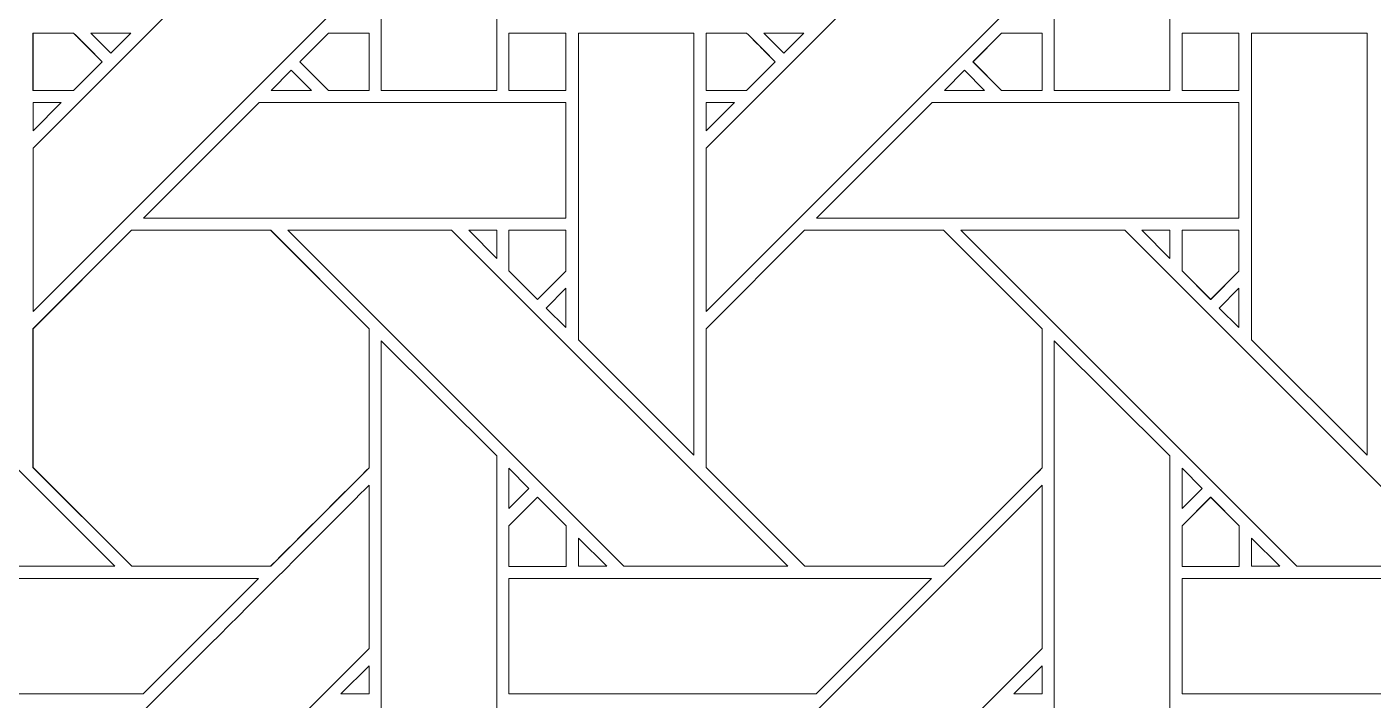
# Model space of a CAD drawing. Header units: inches. Extents: x 2.4 to 22.4, y -0.9 to 19.1.
# Drawn here: x 4.073 to 5.971, y 9.144 to 10.093 of the extents above; entities that cross this region are included whole.
import ezdxf

# ---------------------------------------------------------------- set-up
doc = ezdxf.new("R2010")
doc.units = ezdxf.units.IN
doc.header["$MEASUREMENT"] = 0
doc.layers.add('Design', color=7, linetype='Continuous', lineweight=0)

msp = doc.modelspace()

# ---------------------------------------------------------------- linework, layer by layer
at = {"layer": 'Design'}
for points, knots in [([(12.3829, 19.0948), (6.86, 19.0948), (2.3829, 14.6176), (2.3829, 9.0948), (2.3829, 3.5719), (6.86, -0.9052), (12.3829, -0.9052), (17.9057, -0.9052), (22.3829, 3.5719), (22.3829, 9.0948), (22.3829, 14.6176), (17.9057, 19.0948), (12.3829, 19.0948)], [0, 0, 0, 0, 1, 1, 1, 2, 2, 2, 3, 3, 3, 4, 4, 4, 4]), ([(12.3829, 17.972), (7.4801, 17.972), (3.5056, 13.9975), (3.5056, 9.0948), (3.5056, 4.192), (7.4801, 0.2175), (12.3829, 0.2175), (17.2856, 0.2175), (21.2601, 4.192), (21.2601, 9.0948), (21.2601, 13.9975), (17.2856, 17.972), (12.3829, 17.972)], [0, 0, 0, 0, 1, 1, 1, 2, 2, 2, 3, 3, 3, 4, 4, 4, 4]), ([(4.7354, 10.4368), (4.7354, 10.4368), (4.7354, 10.0031), (4.7354, 10.0031), (4.7354, 10.0031), (4.5727, 10.0031), (4.5727, 10.0031), (4.5727, 10.0031), (4.5727, 10.599), (4.5727, 10.599), (4.5727, 10.599), (4.7354, 10.4368), (4.7354, 10.4368)], [0, 0, 0, 0, 1, 1, 1, 2, 2, 2, 3, 3, 3, 4, 4, 4, 4]), ([(5.6841, 10.4368), (5.6841, 10.4368), (5.6841, 10.0031), (5.6841, 10.0031), (5.6841, 10.0031), (5.5214, 10.0031), (5.5214, 10.0031), (5.5214, 10.0031), (5.5214, 10.599), (5.5214, 10.599), (5.5214, 10.599), (5.6841, 10.4368), (5.6841, 10.4368)], [0, 0, 0, 0, 1, 1, 1, 2, 2, 2, 3, 3, 3, 4, 4, 4, 4]), ([(4.2182, 10.0581), (4.2675, 10.1072), (4.5, 10.3399), (4.5555, 10.3954), (4.5555, 10.3954), (4.5555, 10.1654), (4.5555, 10.1654), (4.5555, 10.1654), (4.0818, 9.6917), (4.0818, 9.6917), (4.0818, 9.6917), (4.0818, 9.9218), (4.0818, 9.9218), (4.0818, 9.9218), (4.2182, 10.0581), (4.2182, 10.0581)], [0, 0, 0, 0, 1, 1, 1, 2, 2, 2, 3, 3, 3, 4, 4, 4, 5, 5, 5, 5]), ([(5.0306, 9.9218), (5.0306, 9.9218), (5.5042, 10.3954), (5.5042, 10.3954), (5.5042, 10.3954), (5.5042, 10.1654), (5.5042, 10.1654), (5.5042, 10.1654), (5.0306, 9.6917), (5.0306, 9.6917), (5.0306, 9.6917), (5.0306, 9.9218), (5.0306, 9.9218)], [0, 0, 0, 0, 1, 1, 1, 2, 2, 2, 3, 3, 3, 4, 4, 4, 4]), ([(4.1388, 10.0839), (4.1439, 10.0788), (4.1747, 10.048), (4.1791, 10.0436), (4.1791, 10.0436), (4.1387, 10.0032), (4.1387, 10.0032), (4.1387, 10.0032), (4.0817, 10.0032), (4.0817, 10.0032), (4.0817, 10.0032), (4.0817, 10.0839), (4.0817, 10.0839), (4.0817, 10.0839), (4.1388, 10.0839), (4.1388, 10.0839)], [0, 0, 0, 0, 1, 1, 1, 2, 2, 2, 3, 3, 3, 4, 4, 4, 5, 5, 5, 5]), ([(4.1793, 10.0436), (4.1793, 10.0436), (4.1388, 10.0031), (4.1388, 10.0031), (4.1388, 10.0031), (4.0818, 10.0031), (4.0818, 10.0031), (4.0818, 10.0031), (4.0818, 10.0839), (4.0818, 10.0839), (4.0818, 10.0839), (4.1389, 10.0839), (4.1389, 10.0839), (4.1442, 10.0787), (4.175, 10.0478), (4.1793, 10.0436)], [0, 0, 0, 0, 1, 1, 1, 2, 2, 2, 3, 3, 3, 4, 4, 4, 5, 5, 5, 5]), ([(4.1633, 10.0839), (4.1633, 10.0839), (4.2197, 10.0839), (4.2197, 10.0839), (4.2197, 10.0839), (4.1915, 10.0557), (4.1915, 10.0557), (4.1915, 10.0557), (4.1633, 10.0839), (4.1633, 10.0839)], [0, 0, 0, 0, 1, 1, 1, 2, 2, 2, 3, 3, 3, 3]), ([(4.5554, 10.084), (4.5554, 10.084), (4.5554, 10.0032), (4.5554, 10.0032), (4.5554, 10.0032), (4.4983, 10.0032), (4.4983, 10.0032), (4.4983, 10.0032), (4.4579, 10.0435), (4.4579, 10.0435), (4.4579, 10.0435), (4.4983, 10.084), (4.4983, 10.084), (4.4983, 10.084), (4.5554, 10.084), (4.5554, 10.084)], [0, 0, 0, 0, 1, 1, 1, 2, 2, 2, 3, 3, 3, 4, 4, 4, 5, 5, 5, 5]), ([(4.4581, 10.0435), (4.4581, 10.0435), (4.4985, 10.0839), (4.4985, 10.0839), (4.4985, 10.0839), (4.5555, 10.0839), (4.5555, 10.0839), (4.5555, 10.0839), (4.5555, 10.0031), (4.5555, 10.0031), (4.5555, 10.0031), (4.4984, 10.0031), (4.4984, 10.0031), (4.4984, 10.0031), (4.4581, 10.0435), (4.4581, 10.0435)], [0, 0, 0, 0, 1, 1, 1, 2, 2, 2, 3, 3, 3, 4, 4, 4, 5, 5, 5, 5]), ([(4.7526, 10.0839), (4.7526, 10.0839), (4.8328, 10.0839), (4.8328, 10.0839), (4.8328, 10.0839), (4.8328, 10.0032), (4.8328, 10.0032), (4.8328, 10.0032), (4.7526, 10.0032), (4.7526, 10.0032), (4.7526, 10.0032), (4.7526, 10.0839), (4.7526, 10.0839)], [0, 0, 0, 0, 1, 1, 1, 2, 2, 2, 3, 3, 3, 4, 4, 4, 4]), ([(4.833, 10.0839), (4.833, 10.0839), (4.833, 10.0031), (4.833, 10.0031), (4.833, 10.0031), (4.7527, 10.0031), (4.7527, 10.0031), (4.7527, 10.0031), (4.7527, 10.0839), (4.7527, 10.0839), (4.7527, 10.0839), (4.833, 10.0839), (4.833, 10.0839)], [0, 0, 0, 0, 1, 1, 1, 2, 2, 2, 3, 3, 3, 4, 4, 4, 4]), ([(5.0134, 10.0839), (5.0134, 10.0839), (5.0134, 9.4888), (5.0134, 9.4888), (5.0134, 9.4888), (4.8505, 9.6517), (4.8505, 9.6517), (4.8505, 9.6517), (4.8505, 10.0839), (4.8505, 10.0839), (4.8505, 10.0839), (5.0134, 10.0839), (5.0134, 10.0839)], [0, 0, 0, 0, 1, 1, 1, 2, 2, 2, 3, 3, 3, 4, 4, 4, 4]), ([(5.0305, 10.0031), (5.0305, 10.0031), (5.0305, 10.0839), (5.0305, 10.0839), (5.0305, 10.0839), (5.0876, 10.0839), (5.0876, 10.0839), (5.0927, 10.0788), (5.1234, 10.048), (5.1278, 10.0436), (5.1278, 10.0436), (5.0875, 10.0031), (5.0875, 10.0031), (5.0875, 10.0031), (5.0305, 10.0031), (5.0305, 10.0031)], [0, 0, 0, 0, 1, 1, 1, 2, 2, 2, 3, 3, 3, 4, 4, 4, 5, 5, 5, 5]), ([(5.1123, 10.0593), (5.1123, 10.0593), (5.128, 10.0436), (5.128, 10.0436), (5.128, 10.0436), (5.0875, 10.0031), (5.0875, 10.0031), (5.0875, 10.0031), (5.0305, 10.0031), (5.0305, 10.0031), (5.0305, 10.0031), (5.0305, 10.0839), (5.0305, 10.0839), (5.0305, 10.0839), (5.0876, 10.0839), (5.0876, 10.0839), (5.093, 10.0786), (5.103, 10.0686), (5.1123, 10.0593)], [0, 0, 0, 0, 1, 1, 1, 2, 2, 2, 3, 3, 3, 4, 4, 4, 5, 5, 5, 6, 6, 6, 6]), ([(5.112, 10.0839), (5.112, 10.0839), (5.1685, 10.0839), (5.1685, 10.0839), (5.1685, 10.0839), (5.1402, 10.0557), (5.1402, 10.0557), (5.1402, 10.0557), (5.112, 10.0839), (5.112, 10.0839)], [0, 0, 0, 0, 1, 1, 1, 2, 2, 2, 3, 3, 3, 3]), ([(5.4471, 10.0031), (5.4471, 10.0031), (5.4066, 10.0435), (5.4066, 10.0435), (5.4066, 10.0435), (5.4471, 10.084), (5.4471, 10.084), (5.4471, 10.084), (5.5042, 10.084), (5.5042, 10.084), (5.5042, 10.084), (5.5042, 10.0031), (5.5042, 10.0031), (5.5042, 10.0031), (5.4471, 10.0031), (5.4471, 10.0031)], [0, 0, 0, 0, 1, 1, 1, 2, 2, 2, 3, 3, 3, 4, 4, 4, 5, 5, 5, 5]), ([(5.4068, 10.0435), (5.4068, 10.0435), (5.4471, 10.084), (5.4471, 10.084), (5.4471, 10.084), (5.5042, 10.084), (5.5042, 10.084), (5.5042, 10.084), (5.5042, 10.0031), (5.5042, 10.0031), (5.5042, 10.0031), (5.4471, 10.0031), (5.4471, 10.0031), (5.4471, 10.0031), (5.4068, 10.0435), (5.4068, 10.0435)], [0, 0, 0, 0, 1, 1, 1, 2, 2, 2, 3, 3, 3, 4, 4, 4, 5, 5, 5, 5]), ([(5.7014, 10.0031), (5.7014, 10.0031), (5.7014, 10.0839), (5.7014, 10.0839), (5.7014, 10.0839), (5.7816, 10.0839), (5.7816, 10.0839), (5.7816, 10.0839), (5.7816, 10.0031), (5.7816, 10.0031), (5.7816, 10.0031), (5.7014, 10.0031), (5.7014, 10.0031)], [0, 0, 0, 0, 1, 1, 1, 2, 2, 2, 3, 3, 3, 4, 4, 4, 4]), ([(5.7816, 10.0839), (5.7816, 10.0839), (5.7816, 10.0031), (5.7816, 10.0031), (5.7816, 10.0031), (5.7014, 10.0031), (5.7014, 10.0031), (5.7014, 10.0031), (5.7014, 10.0839), (5.7014, 10.0839), (5.7014, 10.0839), (5.7816, 10.0839), (5.7816, 10.0839)], [0, 0, 0, 0, 1, 1, 1, 2, 2, 2, 3, 3, 3, 4, 4, 4, 4]), ([(5.9622, 10.0839), (5.9622, 10.0839), (5.9622, 9.4888), (5.9622, 9.4888), (5.9622, 9.4888), (5.7992, 9.6517), (5.7992, 9.6517), (5.7992, 9.6517), (5.7992, 10.0839), (5.7992, 10.0839), (5.7992, 10.0839), (5.9622, 10.0839), (5.9622, 10.0839)], [0, 0, 0, 0, 1, 1, 1, 2, 2, 2, 3, 3, 3, 4, 4, 4, 4]), ([(4.4742, 10.0031), (4.4742, 10.0031), (4.4177, 10.0031), (4.4177, 10.0031), (4.4177, 10.0031), (4.4459, 10.0314), (4.4459, 10.0314), (4.4459, 10.0314), (4.4742, 10.0031), (4.4742, 10.0031)], [0, 0, 0, 0, 1, 1, 1, 2, 2, 2, 3, 3, 3, 3]), ([(5.4229, 10.0031), (5.4229, 10.0031), (5.3664, 10.0031), (5.3664, 10.0031), (5.3664, 10.0031), (5.3947, 10.0314), (5.3947, 10.0314), (5.3947, 10.0314), (5.4229, 10.0031), (5.4229, 10.0031)], [0, 0, 0, 0, 1, 1, 1, 2, 2, 2, 3, 3, 3, 3]), ([(4.1217, 9.986), (4.1217, 9.986), (4.0818, 9.9462), (4.0818, 9.9462), (4.0818, 9.9462), (4.0818, 9.986), (4.0818, 9.986), (4.0818, 9.986), (4.1217, 9.986), (4.1217, 9.986)], [0, 0, 0, 0, 1, 1, 1, 2, 2, 2, 3, 3, 3, 3]), ([(4.4005, 9.986), (4.4005, 9.986), (4.833, 9.986), (4.833, 9.986), (4.833, 9.986), (4.833, 9.8232), (4.833, 9.8232), (4.833, 9.8232), (4.2377, 9.8232), (4.2377, 9.8232), (4.2377, 9.8232), (4.4005, 9.986), (4.4005, 9.986)], [0, 0, 0, 0, 1, 1, 1, 2, 2, 2, 3, 3, 3, 4, 4, 4, 4]), ([(5.0704, 9.986), (5.0704, 9.986), (5.0306, 9.9462), (5.0306, 9.9462), (5.0306, 9.9462), (5.0306, 9.986), (5.0306, 9.986), (5.0306, 9.986), (5.0704, 9.986), (5.0704, 9.986)], [0, 0, 0, 0, 1, 1, 1, 2, 2, 2, 3, 3, 3, 3]), ([(5.3493, 9.986), (5.3493, 9.986), (5.7817, 9.986), (5.7817, 9.986), (5.7817, 9.986), (5.7817, 9.8232), (5.7817, 9.8232), (5.7817, 9.8232), (5.1864, 9.8232), (5.1864, 9.8232), (5.1864, 9.8232), (5.3493, 9.986), (5.3493, 9.986)], [0, 0, 0, 0, 1, 1, 1, 2, 2, 2, 3, 3, 3, 4, 4, 4, 4]), ([(3.5491, 9.7492), (3.5505, 9.7682), (3.552, 9.7871), (3.5535, 9.8061), (3.5535, 9.8061), (3.7232, 9.8061), (3.7232, 9.8061), (3.7232, 9.8061), (4.1969, 9.3324), (4.1969, 9.3324), (4.1969, 9.3324), (3.9658, 9.3324), (3.9658, 9.3324), (3.9658, 9.3324), (3.5491, 9.7492), (3.5491, 9.7492)], [0, 0, 0, 0, 1, 1, 1, 2, 2, 2, 3, 3, 3, 4, 4, 4, 5, 5, 5, 5]), ([(4.2204, 9.8061), (4.2204, 9.8061), (4.4166, 9.8061), (4.4166, 9.8061), (4.4166, 9.8061), (4.5554, 9.6673), (4.5554, 9.6673), (4.5554, 9.6673), (4.5554, 9.4711), (4.5554, 9.4711), (4.5376, 9.4532), (4.4256, 9.3415), (4.4167, 9.3324), (4.4167, 9.3324), (4.2209, 9.3324), (4.2209, 9.3324), (4.2209, 9.3324), (4.0817, 9.4717), (4.0817, 9.4717), (4.0817, 9.4717), (4.0817, 9.6673), (4.0817, 9.6673), (4.0817, 9.6673), (4.2204, 9.8061), (4.2204, 9.8061)], [0, 0, 0, 0, 1, 1, 1, 2, 2, 2, 3, 3, 3, 4, 4, 4, 5, 5, 5, 6, 6, 6, 7, 7, 7, 8, 8, 8, 8]), ([(4.0818, 9.6673), (4.0818, 9.6673), (4.2205, 9.806), (4.2205, 9.806), (4.2205, 9.806), (4.4168, 9.806), (4.4168, 9.806), (4.4168, 9.806), (4.5555, 9.6673), (4.5555, 9.6673), (4.5555, 9.6673), (4.5555, 9.4711), (4.5555, 9.4711), (4.5378, 9.4533), (4.4259, 9.3415), (4.4168, 9.3324), (4.4168, 9.3324), (4.2211, 9.3324), (4.2211, 9.3324), (4.2211, 9.3324), (4.0818, 9.4717), (4.0818, 9.4717), (4.0818, 9.4717), (4.0818, 9.6673), (4.0818, 9.6673)], [0, 0, 0, 0, 1, 1, 1, 2, 2, 2, 3, 3, 3, 4, 4, 4, 5, 5, 5, 6, 6, 6, 7, 7, 7, 8, 8, 8, 8]), ([(4.6719, 9.8061), (4.6719, 9.8061), (5.1456, 9.3324), (5.1456, 9.3324), (5.1456, 9.3324), (4.9146, 9.3324), (4.9146, 9.3324), (4.9146, 9.3324), (4.441, 9.8061), (4.441, 9.8061), (4.441, 9.8061), (4.6719, 9.8061), (4.6719, 9.8061)], [0, 0, 0, 0, 1, 1, 1, 2, 2, 2, 3, 3, 3, 4, 4, 4, 4]), ([(4.7355, 9.8061), (4.7355, 9.8061), (4.7355, 9.7662), (4.7355, 9.7662), (4.7355, 9.7662), (4.6961, 9.8061), (4.6961, 9.8061), (4.6961, 9.8061), (4.7355, 9.8061), (4.7355, 9.8061)], [0, 0, 0, 0, 1, 1, 1, 2, 2, 2, 3, 3, 3, 3]), ([(4.8328, 9.8061), (4.8328, 9.8061), (4.8328, 9.7485), (4.8328, 9.7485), (4.8328, 9.7485), (4.7929, 9.7085), (4.7929, 9.7085), (4.7929, 9.7085), (4.7526, 9.7489), (4.7526, 9.7489), (4.7526, 9.7489), (4.7526, 9.8061), (4.7526, 9.8061), (4.7526, 9.8061), (4.8328, 9.8061), (4.8328, 9.8061)], [0, 0, 0, 0, 1, 1, 1, 2, 2, 2, 3, 3, 3, 4, 4, 4, 5, 5, 5, 5]), ([(4.793, 9.7085), (4.793, 9.7085), (4.7527, 9.7489), (4.7527, 9.7489), (4.7527, 9.7489), (4.7527, 9.8061), (4.7527, 9.8061), (4.7527, 9.8061), (4.833, 9.8061), (4.833, 9.8061), (4.833, 9.8061), (4.833, 9.7485), (4.833, 9.7485), (4.833, 9.7485), (4.793, 9.7085), (4.793, 9.7085)], [0, 0, 0, 0, 1, 1, 1, 2, 2, 2, 3, 3, 3, 4, 4, 4, 5, 5, 5, 5]), ([(5.3655, 9.3324), (5.3655, 9.3324), (5.1698, 9.3324), (5.1698, 9.3324), (5.1698, 9.3324), (5.0305, 9.4717), (5.0305, 9.4717), (5.0305, 9.4717), (5.0305, 9.6673), (5.0305, 9.6673), (5.0305, 9.6673), (5.1692, 9.8061), (5.1692, 9.8061), (5.1692, 9.8061), (5.3654, 9.8061), (5.3654, 9.8061), (5.3654, 9.8061), (5.5042, 9.6673), (5.5042, 9.6673), (5.5042, 9.6673), (5.5042, 9.4711), (5.5042, 9.4711), (5.4864, 9.4532), (5.3744, 9.3414), (5.3655, 9.3324)], [0, 0, 0, 0, 1, 1, 1, 2, 2, 2, 3, 3, 3, 4, 4, 4, 5, 5, 5, 6, 6, 6, 7, 7, 7, 8, 8, 8, 8]), ([(5.0305, 9.6673), (5.0305, 9.6673), (5.1692, 9.8061), (5.1692, 9.8061), (5.1692, 9.8061), (5.3654, 9.8061), (5.3654, 9.8061), (5.3654, 9.8061), (5.5042, 9.6673), (5.5042, 9.6673), (5.5042, 9.6673), (5.5042, 9.4711), (5.5042, 9.4711), (5.4863, 9.4531), (5.3744, 9.3414), (5.3655, 9.3324), (5.3655, 9.3324), (5.1698, 9.3324), (5.1698, 9.3324), (5.1698, 9.3324), (5.0305, 9.4717), (5.0305, 9.4717), (5.0305, 9.4717), (5.0305, 9.6673), (5.0305, 9.6673)], [0, 0, 0, 0, 1, 1, 1, 2, 2, 2, 3, 3, 3, 4, 4, 4, 5, 5, 5, 6, 6, 6, 7, 7, 7, 8, 8, 8, 8]), ([(5.6207, 9.8061), (5.6207, 9.8061), (6.0943, 9.3324), (6.0943, 9.3324), (6.0943, 9.3324), (5.8633, 9.3324), (5.8633, 9.3324), (5.8633, 9.3324), (5.3897, 9.8061), (5.3897, 9.8061), (5.3897, 9.8061), (5.6207, 9.8061), (5.6207, 9.8061)], [0, 0, 0, 0, 1, 1, 1, 2, 2, 2, 3, 3, 3, 4, 4, 4, 4]), ([(5.6842, 9.8061), (5.6842, 9.8061), (5.6842, 9.7662), (5.6842, 9.7662), (5.6842, 9.7662), (5.6448, 9.8061), (5.6448, 9.8061), (5.6448, 9.8061), (5.6842, 9.8061), (5.6842, 9.8061)], [0, 0, 0, 0, 1, 1, 1, 2, 2, 2, 3, 3, 3, 3]), ([(5.7816, 9.8061), (5.7816, 9.8061), (5.7816, 9.7485), (5.7816, 9.7485), (5.7816, 9.7485), (5.7416, 9.7085), (5.7416, 9.7085), (5.7416, 9.7085), (5.7014, 9.7489), (5.7014, 9.7489), (5.7014, 9.7489), (5.7014, 9.8061), (5.7014, 9.8061), (5.7014, 9.8061), (5.7816, 9.8061), (5.7816, 9.8061)], [0, 0, 0, 0, 1, 1, 1, 2, 2, 2, 3, 3, 3, 4, 4, 4, 5, 5, 5, 5]), ([(5.7418, 9.7085), (5.7418, 9.7085), (5.7014, 9.7489), (5.7014, 9.7489), (5.7014, 9.7489), (5.7014, 9.8061), (5.7014, 9.8061), (5.7014, 9.8061), (5.7816, 9.8061), (5.7816, 9.8061), (5.7816, 9.8061), (5.7816, 9.7485), (5.7816, 9.7485), (5.7816, 9.7485), (5.7418, 9.7085), (5.7418, 9.7085)], [0, 0, 0, 0, 1, 1, 1, 2, 2, 2, 3, 3, 3, 4, 4, 4, 5, 5, 5, 5]), ([(4.833, 9.7242), (4.833, 9.7242), (4.833, 9.6691), (4.833, 9.6691), (4.833, 9.6691), (4.8052, 9.6964), (4.8052, 9.6964), (4.8052, 9.6964), (4.833, 9.7242), (4.833, 9.7242)], [0, 0, 0, 0, 1, 1, 1, 2, 2, 2, 3, 3, 3, 3]), ([(5.7817, 9.7242), (5.7817, 9.7242), (5.7817, 9.6691), (5.7817, 9.6691), (5.7817, 9.6691), (5.7539, 9.6964), (5.7539, 9.6964), (5.7539, 9.6964), (5.7817, 9.7242), (5.7817, 9.7242)], [0, 0, 0, 0, 1, 1, 1, 2, 2, 2, 3, 3, 3, 3]), ([(4.7354, 9.4881), (4.7354, 9.4881), (4.7354, 9.0544), (4.7354, 9.0544), (4.7354, 9.0544), (4.5727, 9.0544), (4.5727, 9.0544), (4.5727, 9.0544), (4.5727, 9.6502), (4.5727, 9.6502), (4.5727, 9.6502), (4.7354, 9.4881), (4.7354, 9.4881)], [0, 0, 0, 0, 1, 1, 1, 2, 2, 2, 3, 3, 3, 4, 4, 4, 4]), ([(5.6841, 9.4881), (5.6841, 9.4881), (5.6841, 9.0544), (5.6841, 9.0544), (5.6841, 9.0544), (5.5214, 9.0544), (5.5214, 9.0544), (5.5214, 9.0544), (5.5214, 9.6502), (5.5214, 9.6502), (5.5214, 9.6502), (5.6841, 9.4881), (5.6841, 9.4881)], [0, 0, 0, 0, 1, 1, 1, 2, 2, 2, 3, 3, 3, 4, 4, 4, 4]), ([(4.7527, 9.4138), (4.7527, 9.4138), (4.7527, 9.4706), (4.7527, 9.4706), (4.7527, 9.4706), (4.7809, 9.442), (4.7809, 9.442), (4.7809, 9.442), (4.7527, 9.4138), (4.7527, 9.4138)], [0, 0, 0, 0, 1, 1, 1, 2, 2, 2, 3, 3, 3, 3]), ([(5.7015, 9.4138), (5.7015, 9.4138), (5.7015, 9.4706), (5.7015, 9.4706), (5.7015, 9.4706), (5.7296, 9.442), (5.7296, 9.442), (5.7296, 9.442), (5.7015, 9.4138), (5.7015, 9.4138)], [0, 0, 0, 0, 1, 1, 1, 2, 2, 2, 3, 3, 3, 3]), ([(4.2182, 9.1094), (4.2676, 9.1585), (4.5001, 9.3912), (4.5555, 9.4467), (4.5555, 9.4467), (4.5555, 9.2166), (4.5555, 9.2166), (4.5555, 9.2166), (4.0818, 8.743), (4.0818, 8.743), (4.0818, 8.743), (4.0818, 8.9731), (4.0818, 8.9731), (4.0818, 8.9731), (4.2182, 9.1094), (4.2182, 9.1094)], [0, 0, 0, 0, 1, 1, 1, 2, 2, 2, 3, 3, 3, 4, 4, 4, 5, 5, 5, 5]), ([(5.0306, 8.9731), (5.0306, 8.9731), (5.5042, 9.4467), (5.5042, 9.4467), (5.5042, 9.4467), (5.5042, 9.2166), (5.5042, 9.2166), (5.5042, 9.2166), (5.0306, 8.743), (5.0306, 8.743), (5.0306, 8.743), (5.0306, 8.9731), (5.0306, 8.9731)], [0, 0, 0, 0, 1, 1, 1, 2, 2, 2, 3, 3, 3, 4, 4, 4, 4]), ([(4.7526, 9.3322), (4.7526, 9.3322), (4.7526, 9.3895), (4.7526, 9.3895), (4.7526, 9.3895), (4.7929, 9.4298), (4.7929, 9.4298), (4.7929, 9.4298), (4.8332, 9.3895), (4.8332, 9.3895), (4.8332, 9.3895), (4.8332, 9.3322), (4.8332, 9.3322), (4.8332, 9.3322), (4.7526, 9.3322), (4.7526, 9.3322)], [0, 0, 0, 0, 1, 1, 1, 2, 2, 2, 3, 3, 3, 4, 4, 4, 5, 5, 5, 5]), ([(4.7931, 9.4298), (4.7931, 9.4298), (4.8334, 9.3895), (4.8334, 9.3895), (4.8334, 9.3895), (4.8334, 9.3322), (4.8334, 9.3322), (4.8334, 9.3322), (4.7527, 9.3322), (4.7527, 9.3322), (4.7527, 9.3322), (4.7527, 9.3895), (4.7527, 9.3895), (4.7527, 9.3895), (4.7931, 9.4298), (4.7931, 9.4298)], [0, 0, 0, 0, 1, 1, 1, 2, 2, 2, 3, 3, 3, 4, 4, 4, 5, 5, 5, 5]), ([(5.7014, 9.3322), (5.7014, 9.3322), (5.7014, 9.3895), (5.7014, 9.3895), (5.7014, 9.3895), (5.7416, 9.4298), (5.7416, 9.4298), (5.7416, 9.4298), (5.782, 9.3895), (5.782, 9.3895), (5.782, 9.3895), (5.782, 9.3322), (5.782, 9.3322), (5.782, 9.3322), (5.7014, 9.3322), (5.7014, 9.3322)], [0, 0, 0, 0, 1, 1, 1, 2, 2, 2, 3, 3, 3, 4, 4, 4, 5, 5, 5, 5]), ([(5.7418, 9.4298), (5.7418, 9.4298), (5.782, 9.3895), (5.782, 9.3895), (5.782, 9.3895), (5.782, 9.3322), (5.782, 9.3322), (5.782, 9.3322), (5.7014, 9.3322), (5.7014, 9.3322), (5.7014, 9.3322), (5.7014, 9.3895), (5.7014, 9.3895), (5.7014, 9.3895), (5.7418, 9.4298), (5.7418, 9.4298)], [0, 0, 0, 0, 1, 1, 1, 2, 2, 2, 3, 3, 3, 4, 4, 4, 5, 5, 5, 5]), ([(4.8506, 9.3324), (4.8506, 9.3324), (4.8506, 9.3722), (4.8506, 9.3722), (4.8506, 9.3722), (4.8904, 9.3324), (4.8904, 9.3324), (4.8904, 9.3324), (4.8506, 9.3324), (4.8506, 9.3324)], [0, 0, 0, 0, 1, 1, 1, 2, 2, 2, 3, 3, 3, 3]), ([(5.7994, 9.3324), (5.7994, 9.3324), (5.7994, 9.3722), (5.7994, 9.3722), (5.7994, 9.3722), (5.8391, 9.3324), (5.8391, 9.3324), (5.8391, 9.3324), (5.7994, 9.3324), (5.7994, 9.3324)], [0, 0, 0, 0, 1, 1, 1, 2, 2, 2, 3, 3, 3, 3]), ([(3.804, 9.1525), (3.804, 9.1525), (3.804, 9.3152), (3.804, 9.3152), (3.804, 9.3152), (4.3997, 9.3152), (4.3997, 9.3152), (4.3997, 9.3152), (4.237, 9.1525), (4.237, 9.1525), (4.237, 9.1525), (3.804, 9.1525), (3.804, 9.1525)], [0, 0, 0, 0, 1, 1, 1, 2, 2, 2, 3, 3, 3, 4, 4, 4, 4]), ([(4.7527, 9.1525), (4.7527, 9.1525), (4.7527, 9.3152), (4.7527, 9.3152), (4.7527, 9.3152), (5.3484, 9.3152), (5.3484, 9.3152), (5.3484, 9.3152), (5.1857, 9.1525), (5.1857, 9.1525), (5.1857, 9.1525), (4.7527, 9.1525), (4.7527, 9.1525)], [0, 0, 0, 0, 1, 1, 1, 2, 2, 2, 3, 3, 3, 4, 4, 4, 4]), ([(5.7015, 9.1525), (5.7015, 9.1525), (5.7015, 9.3152), (5.7015, 9.3152), (5.7015, 9.3152), (6.2972, 9.3152), (6.2972, 9.3152), (6.2972, 9.3152), (6.1344, 9.1525), (6.1344, 9.1525), (6.1344, 9.1525), (5.7015, 9.1525), (5.7015, 9.1525)], [0, 0, 0, 0, 1, 1, 1, 2, 2, 2, 3, 3, 3, 4, 4, 4, 4]), ([(4.5158, 9.1525), (4.5158, 9.1525), (4.5555, 9.1923), (4.5555, 9.1923), (4.5555, 9.1923), (4.5555, 9.1525), (4.5555, 9.1525), (4.5555, 9.1525), (4.5158, 9.1525), (4.5158, 9.1525)], [0, 0, 0, 0, 1, 1, 1, 2, 2, 2, 3, 3, 3, 3]), ([(5.4645, 9.1525), (5.4645, 9.1525), (5.5042, 9.1923), (5.5042, 9.1923), (5.5042, 9.1923), (5.5042, 9.1525), (5.5042, 9.1525), (5.5042, 9.1525), (5.4645, 9.1525), (5.4645, 9.1525)], [0, 0, 0, 0, 1, 1, 1, 2, 2, 2, 3, 3, 3, 3])]:
    msp.add_open_spline(points, degree=3, knots=knots, dxfattribs=at)

doc.saveas('drawing.dxf')
